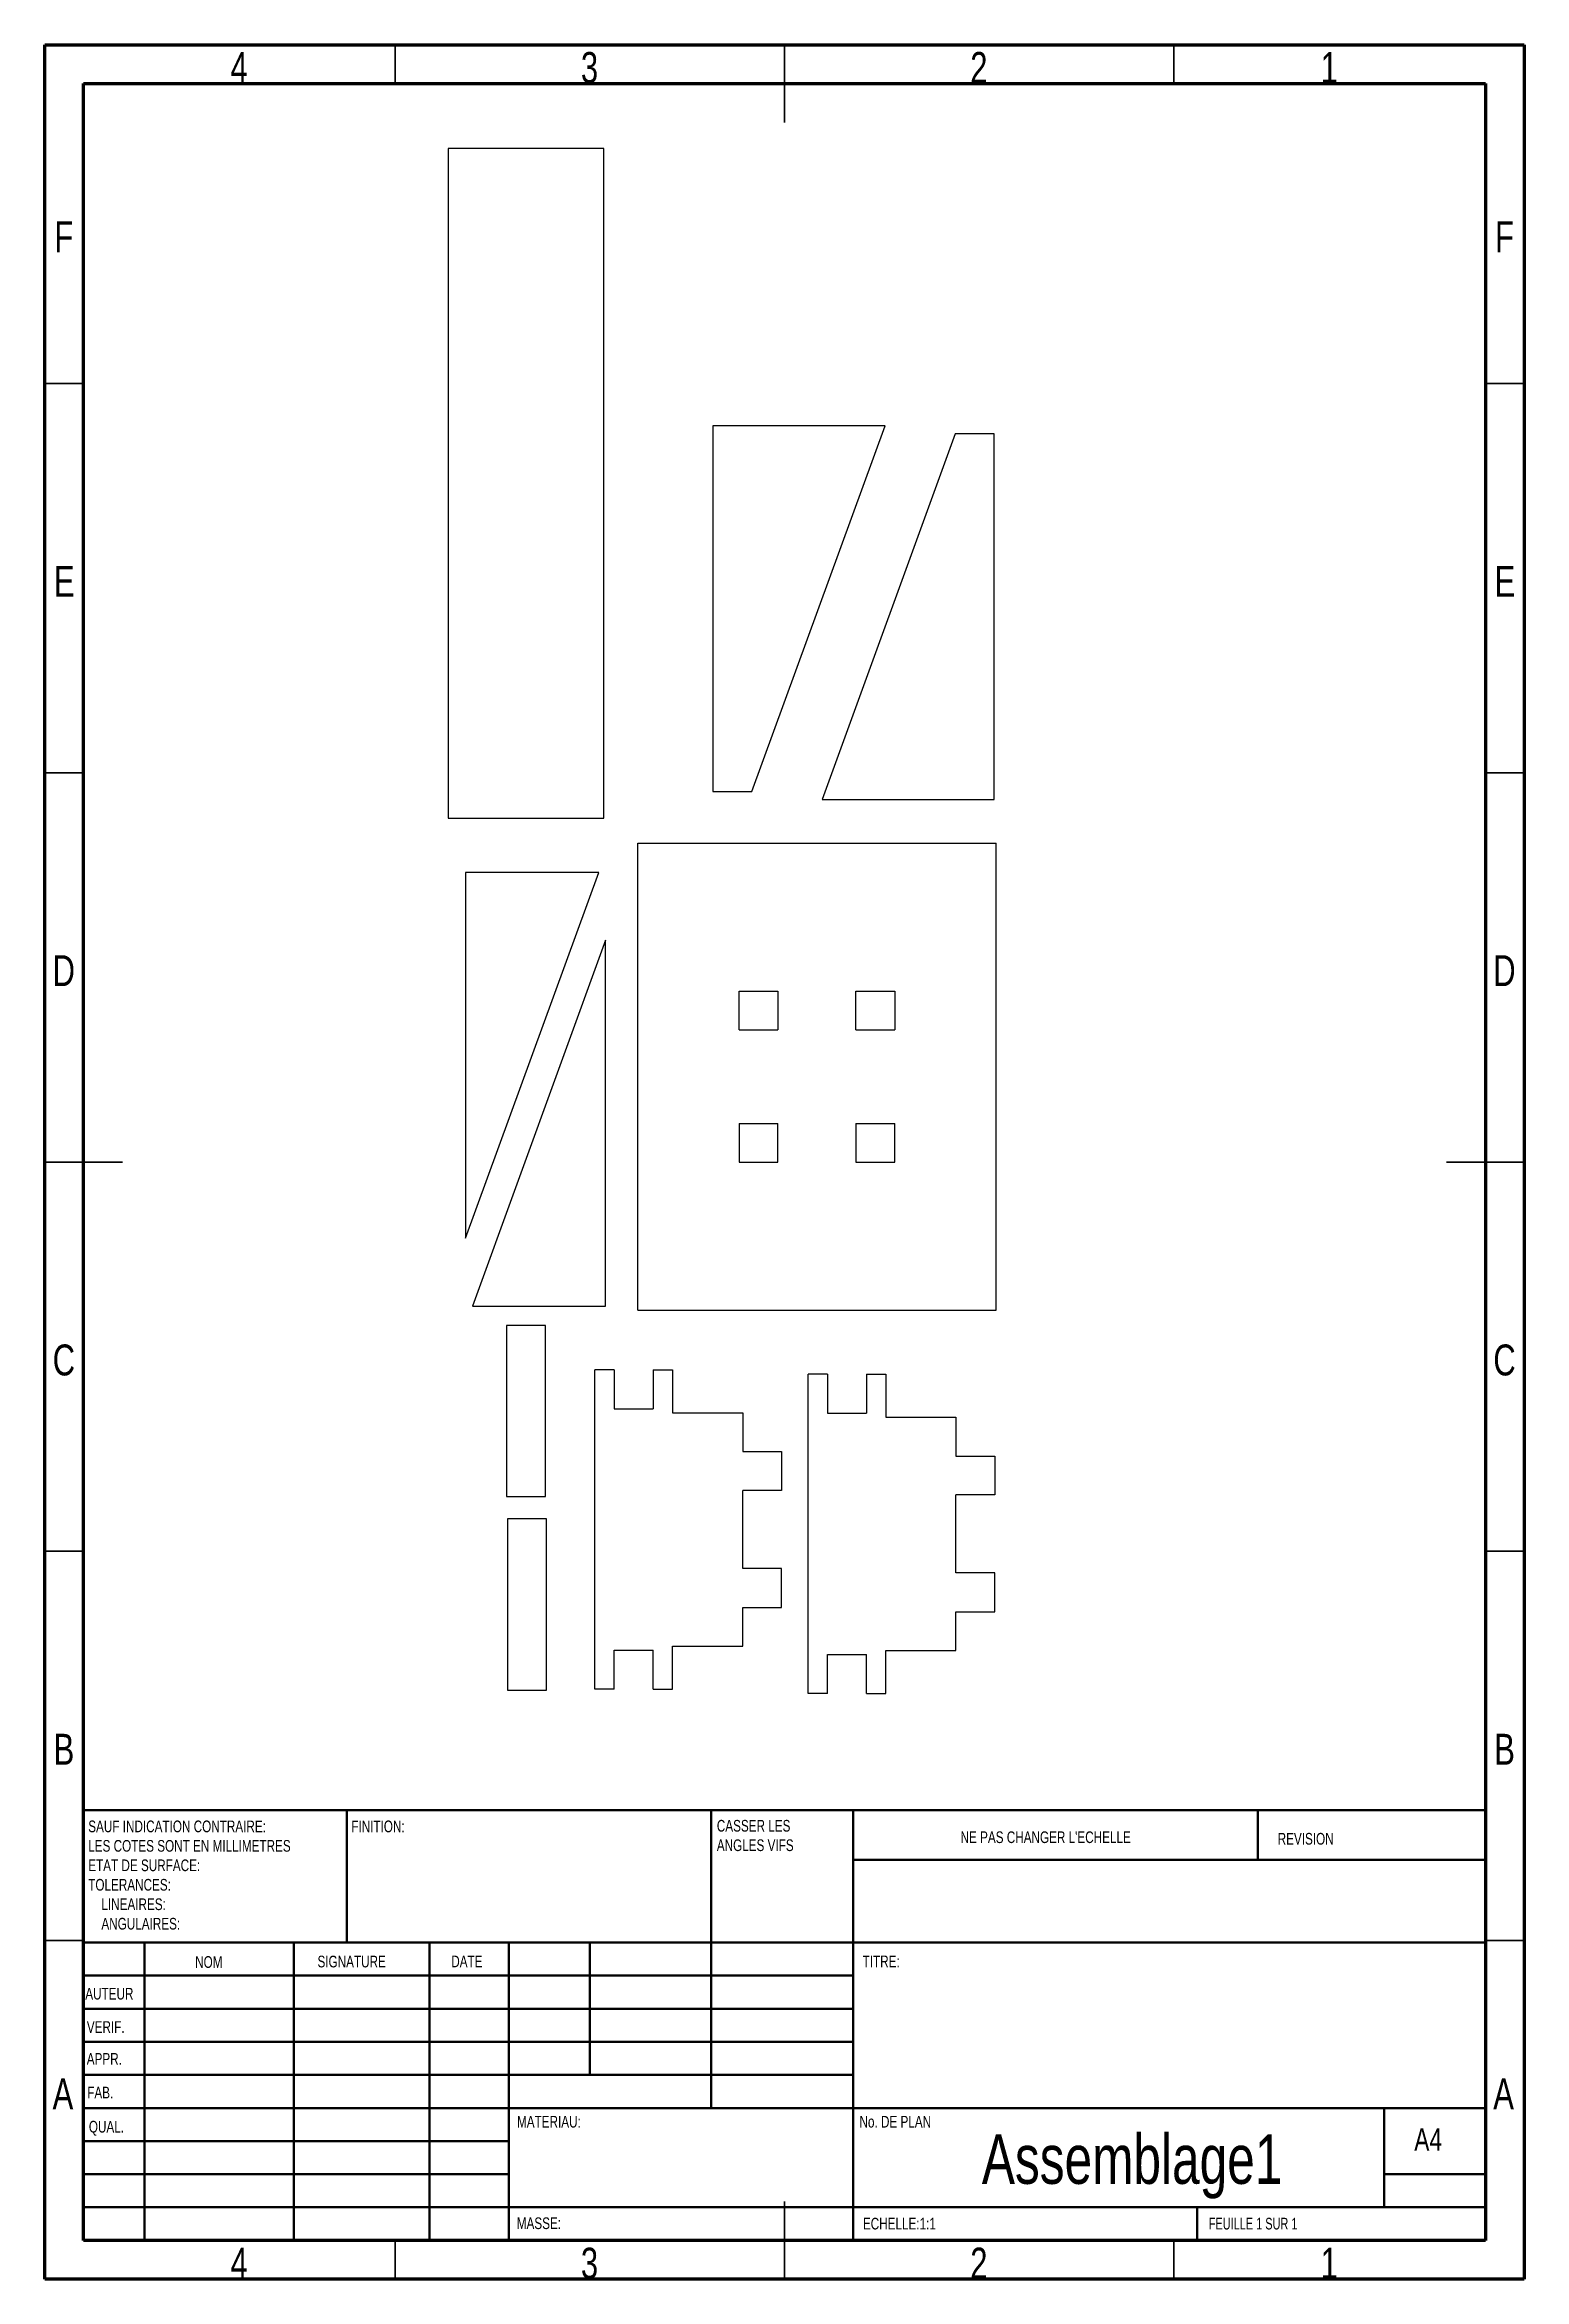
# Model space of a CAD drawing. Header units: millimetres. Extents: x 15 to 205, y 5 to 292.
import ezdxf

# ---------------------------------------------------------------- set-up
doc = ezdxf.new("R2010")
doc.units = ezdxf.units.MM
doc.styles.add('SLDTEXTSTYLE0', font='TXT', dxfattribs={"width": 0.75})
doc.styles.add('SLDTEXTSTYLE1', font='TXT', dxfattribs={"width": 0.7})

# ---------------------------------------------------------------- blocks, each defined once
blk = doc.blocks.new('SW_NOTE_0')
at = {"color": 0, "linetype": 'Continuous', "lineweight": 0, "char_height": 1.5, "attachment_point": 1, "style": 'SLDTEXTSTYLE0'}
for s, insert in [('SAUF INDICATION CONTRAIRE:', (0, 1.93)), ('LES COTES SONT EN MILLIMETRES', (0, -0.57)), ('TOLERANCES:', (0, -5.57)), ('ETAT DE SURFACE:', (0, -3.07)), ('LINEAIRES:', (1.69, -8.07)), ('ANGULAIRES:', (1.69, -10.57))]:
    blk.add_mtext(s, dxfattribs=dict(at, insert=insert))
blk = doc.blocks.new('SW_NOTE_1')
at = {"color": 0, "linetype": 'Continuous', "lineweight": 0, "char_height": 1.5, "attachment_point": 1, "style": 'SLDTEXTSTYLE0'}
for s, insert in [('CASSER LES', (0, 1.93)), ('ANGLES VIFS', (0, -0.57))]:
    blk.add_mtext(s, dxfattribs=dict(at, insert=insert))

msp = doc.modelspace()

# ---------------------------------------------------------------- linework, layer by layer
at = {"color": 7, "linetype": 'Continuous', "lineweight": 70}
for p, q in [((15, 5), (15, 292)), ((15, 292), (205, 292)), ((205, 292), (205, 5)), ((20, 10), (20, 287)), ((20, 287), (200, 287)), ((200, 287), (200, 10)), ((200, 10), (20, 10)), ((205, 5), (15, 5))]:
    msp.add_line(p, q, dxfattribs=at)
at = {"color": 7, "linetype": 'Continuous', "lineweight": 35}
for p, q in [((60, 287), (60, 292)), ((110, 287), (110, 292)), ((110, 292), (110, 282)), ((160, 287), (160, 292)), ((20, 248.5), (15, 248.5)), ((200, 248.5), (205, 248.5)), ((20, 198.5), (15, 198.5)), ((200, 198.5), (205, 198.5)), ((20, 148.5), (15, 148.5)), ((15, 148.5), (25, 148.5)), ((205, 148.5), (195, 148.5)), ((200, 148.5), (205, 148.5)), ((20, 98.5), (15, 98.5)), ((200, 98.5), (205, 98.5)), ((20, 48.5), (15, 48.5)), ((200, 48.5), (205, 48.5)), ((110, 5), (110, 15)), ((60, 10), (60, 5)), ((110, 10), (110, 5)), ((160, 10), (160, 5))]:
    msp.add_line(p, q, dxfattribs=at)
at = {"color": 7, "linetype": 'Continuous', "lineweight": 25}
for p, q in [((66.81, 278.67), (66.81, 192.67)), ((86.81, 278.67), (66.81, 278.67)), ((86.81, 192.67), (86.81, 278.67)), ((122.91, 243.06), (100.81, 243.06)), ((100.81, 243.06), (100.81, 196.08)), ((105.81, 196.08), (122.91, 243.06)), ((131.93, 242.03), (114.83, 195.04)), ((136.93, 242.03), (131.93, 242.03)), ((136.93, 195.04), (136.93, 242.03)), ((100.81, 196.08), (105.81, 196.08)), ((66.81, 192.67), (86.81, 192.67)), ((114.83, 195.04), (136.93, 195.04)), ((91.16, 129.46), (91.16, 189.46)), ((91.16, 189.46), (137.16, 189.46)), ((137.16, 129.46), (137.16, 189.46)), ((69.04, 138.71), (86.14, 185.7)), ((69.04, 185.7), (69.04, 138.71)), ((86.14, 185.7), (69.04, 185.7)), ((87.03, 176.97), (69.93, 129.98)), ((87.03, 129.98), (87.03, 176.97)), ((104.16, 170.46), (109.16, 170.46)), ((104.16, 165.46), (104.16, 170.46)), ((109.16, 170.46), (109.16, 165.46)), ((119.16, 170.46), (124.16, 170.46)), ((119.16, 165.46), (119.16, 170.46)), ((124.16, 170.46), (124.16, 165.46)), ((104.16, 165.46), (109.16, 165.46)), ((119.16, 165.46), (124.16, 165.46)), ((104.16, 153.46), (109.16, 153.46)), ((104.16, 153.46), (104.16, 148.46)), ((109.16, 148.46), (109.16, 153.46)), ((119.16, 153.46), (124.16, 153.46)), ((119.16, 153.46), (119.16, 148.46)), ((124.16, 148.46), (124.16, 153.46)), ((104.16, 148.46), (109.16, 148.46)), ((119.16, 148.46), (124.16, 148.46)), ((69.93, 129.98), (87.03, 129.98)), ((91.16, 129.46), (137.16, 129.46)), ((79.31, 127.52), (74.31, 127.52)), ((74.31, 127.52), (74.31, 105.52)), ((79.31, 105.52), (79.31, 127.52)), ((85.63, 80.8), (85.63, 121.8)), ((88.13, 121.8), (85.63, 121.8)), ((88.13, 121.8), (88.13, 116.8)), ((93.13, 121.8), (93.13, 116.8)), ((93.13, 121.8), (95.63, 121.8)), ((95.63, 121.8), (95.63, 116.3)), ((113.02, 80.24), (113.02, 121.24)), ((115.52, 121.24), (113.02, 121.24)), ((115.52, 121.24), (115.52, 116.24)), ((120.52, 121.24), (123.02, 121.24)), ((120.52, 121.24), (120.52, 116.24)), ((123.02, 121.24), (123.02, 115.74)), ((88.13, 116.8), (93.13, 116.8)), ((95.63, 116.3), (104.63, 116.3)), ((104.63, 116.3), (104.63, 111.3)), ((115.52, 116.24), (120.52, 116.24)), ((123.02, 115.74), (132.02, 115.74)), ((132.02, 115.74), (132.02, 110.74)), ((104.63, 111.3), (109.63, 111.3)), ((109.63, 111.3), (109.63, 106.3)), ((132.02, 110.74), (137.02, 110.74)), ((137.02, 110.74), (137.02, 105.74)), ((109.63, 106.3), (104.63, 106.3)), ((104.63, 96.3), (104.63, 106.3)), ((74.31, 105.52), (79.31, 105.52)), ((137.02, 105.74), (132.02, 105.74)), ((132.02, 95.74), (132.02, 105.74)), ((74.43, 102.65), (74.43, 80.65)), ((79.43, 102.65), (74.43, 102.65)), ((79.43, 80.65), (79.43, 102.65)), ((109.63, 96.3), (104.63, 96.3)), ((109.63, 91.3), (109.63, 96.3)), ((137.02, 95.74), (132.02, 95.74)), ((137.02, 90.74), (137.02, 95.74)), ((104.63, 91.3), (109.63, 91.3)), ((104.63, 86.3), (104.63, 91.3)), ((132.02, 90.74), (137.02, 90.74)), ((132.02, 85.74), (132.02, 90.74)), ((95.63, 86.3), (104.63, 86.3)), ((95.63, 80.8), (95.63, 86.3)), ((88.13, 80.8), (88.13, 85.8)), ((88.13, 85.8), (93.13, 85.8)), ((93.13, 80.8), (93.13, 85.8)), ((115.52, 85.24), (120.52, 85.24)), ((115.52, 80.24), (115.52, 85.24)), ((120.52, 80.24), (120.52, 85.24)), ((123.02, 85.74), (132.02, 85.74)), ((123.02, 80.24), (123.02, 85.74)), ((74.43, 80.65), (79.43, 80.65)), ((88.13, 80.8), (85.63, 80.8)), ((93.13, 80.8), (95.63, 80.8)), ((115.52, 80.24), (113.02, 80.24)), ((120.52, 80.24), (123.02, 80.24))]:
    msp.add_line(p, q, dxfattribs=at)
at = {"color": 7, "linetype": 'Continuous', "lineweight": 50}
for p, q in [((20, 65.25), (200, 65.25)), ((20, 65.25), (20, 10)), ((53.8, 48.25), (53.8, 65.25)), ((100.6, 65.25), (100.6, 27)), ((118.8, 65.25), (118.8, 10)), ((170.8, 58.88), (170.8, 65.25)), ((200, 58.88), (118.8, 58.88)), ((200, 48.25), (20, 48.25)), ((27.8, 48.25), (27.8, 10)), ((46.99, 48.25), (46.99, 10)), ((64.4, 48.25), (64.4, 10)), ((74.6, 10), (74.6, 48.25)), ((85, 31.25), (85, 48.25)), ((118.8, 44), (20, 44)), ((118.8, 39.75), (20, 39.75)), ((118.8, 35.5), (20, 35.5)), ((118.8, 31.25), (20, 31.25)), ((74.6, 27), (20, 27)), ((74.6, 27), (200, 27)), ((187, 14.25), (187, 27)), ((74.6, 22.75), (20, 22.75)), ((74.6, 18.5), (20, 18.5)), ((200, 18.5), (187, 18.5)), ((20, 14.25), (200, 14.25)), ((163, 10), (163, 14.25))]:
    msp.add_line(p, q, dxfattribs=at)

# ---------------------------------------------------------------- block references
at = {"color": 7, "linetype": 'Continuous', "lineweight": 0}
for name, p in [('SW_NOTE_0', (20.59, 61.99)), ('SW_NOTE_1', (101.31, 62.07))]:
    msp.add_blockref(name, p, dxfattribs=at)

# ---------------------------------------------------------------- texts
for s, insert, char_height, attachment_point, style in [('4', (39.96, 291.06), 3.97, 2, 'SLDTEXTSTYLE0'), ('3', (84.96, 291.06), 3.97, 2, 'SLDTEXTSTYLE0'), ('2', (134.96, 291.06), 3.97, 2, 'SLDTEXTSTYLE0'), ('1', (179.96, 291.06), 3.97, 2, 'SLDTEXTSTYLE0'), ('F', (17.46, 269.31), 3.97, 2, 'SLDTEXTSTYLE0'), ('F', (202.46, 269.31), 3.97, 2, 'SLDTEXTSTYLE0'), ('E', (17.51, 225.06), 3.97, 2, 'SLDTEXTSTYLE0'), ('E', (202.51, 225.06), 3.97, 2, 'SLDTEXTSTYLE0'), ('D', (17.45, 175.06), 3.97, 2, 'SLDTEXTSTYLE0'), ('D', (202.45, 175.06), 3.97, 2, 'SLDTEXTSTYLE0'), ('C', (17.46, 125.06), 3.97, 2, 'SLDTEXTSTYLE0'), ('C', (202.46, 125.06), 3.97, 2, 'SLDTEXTSTYLE0'), ('B', (17.47, 75.06), 3.97, 2, 'SLDTEXTSTYLE0'), ('B', (202.47, 75.06), 3.97, 2, 'SLDTEXTSTYLE0'), ('FINITION:', (54.37, 63.92), 1.5, 1, 'SLDTEXTSTYLE0'), ("NE PAS CHANGER L'ECHELLE", (132.61, 62.53), 1.5, 1, 'SLDTEXTSTYLE0'), ('REVISION', (173.33, 62.33), 1.5, 1, 'SLDTEXTSTYLE0'), ('NOM', (34.32, 46.5), 1.5, 1, 'SLDTEXTSTYLE0'), ('SIGNATURE', (50.03, 46.56), 1.5, 1, 'SLDTEXTSTYLE0'), ('DATE', (67.21, 46.58), 1.5, 1, 'SLDTEXTSTYLE0'), ('TITRE:', (120.03, 46.58), 1.5, 1, 'SLDTEXTSTYLE0'), ('AUTEUR', (20.21, 42.43), 1.5, 1, 'SLDTEXTSTYLE0'), ('VERIF.', (20.41, 38.15), 1.5, 1, 'SLDTEXTSTYLE0'), ('APPR.', (20.4, 34.06), 1.5, 1, 'SLDTEXTSTYLE0'), ('A', (17.34, 30.81), 3.97, 2, 'SLDTEXTSTYLE0'), ('FAB.', (20.46, 29.73), 1.5, 1, 'SLDTEXTSTYLE0'), ('A', (202.34, 30.81), 3.97, 2, 'SLDTEXTSTYLE0'), ('MATERIAU:', (75.65, 25.99), 1.5, 1, 'SLDTEXTSTYLE0'), ('No. DE PLAN', (119.63, 25.99), 1.5, 1, 'SLDTEXTSTYLE0'), ('QUAL.', (20.67, 25.35), 1.5, 1, 'SLDTEXTSTYLE0'), ('Assemblage1', (154.64, 23.61), 6.35, 2, 'SLDTEXTSTYLE0'), ('A4', (190.87, 24.41), 2.91, 1, 'SLDTEXTSTYLE0'), ('MASSE:', (75.62, 12.95), 1.499, 1, 'SLDTEXTSTYLE0'), ('ECHELLE:1:1', (120.07, 12.9), 1.5, 1, 'SLDTEXTSTYLE0'), ('FEUILLE 1 SUR 1', (164.48, 12.9), 1.5, 1, 'SLDTEXTSTYLE1'), ('4', (39.96, 9.06), 3.97, 2, 'SLDTEXTSTYLE0'), ('3', (84.96, 9.06), 3.97, 2, 'SLDTEXTSTYLE0'), ('2', (134.96, 9.06), 3.97, 2, 'SLDTEXTSTYLE0'), ('1', (179.96, 9.06), 3.97, 2, 'SLDTEXTSTYLE0')]:
    msp.add_mtext(s, dxfattribs=dict(at, insert=insert, char_height=char_height, attachment_point=attachment_point, style=style))

doc.saveas('drawing.dxf')
